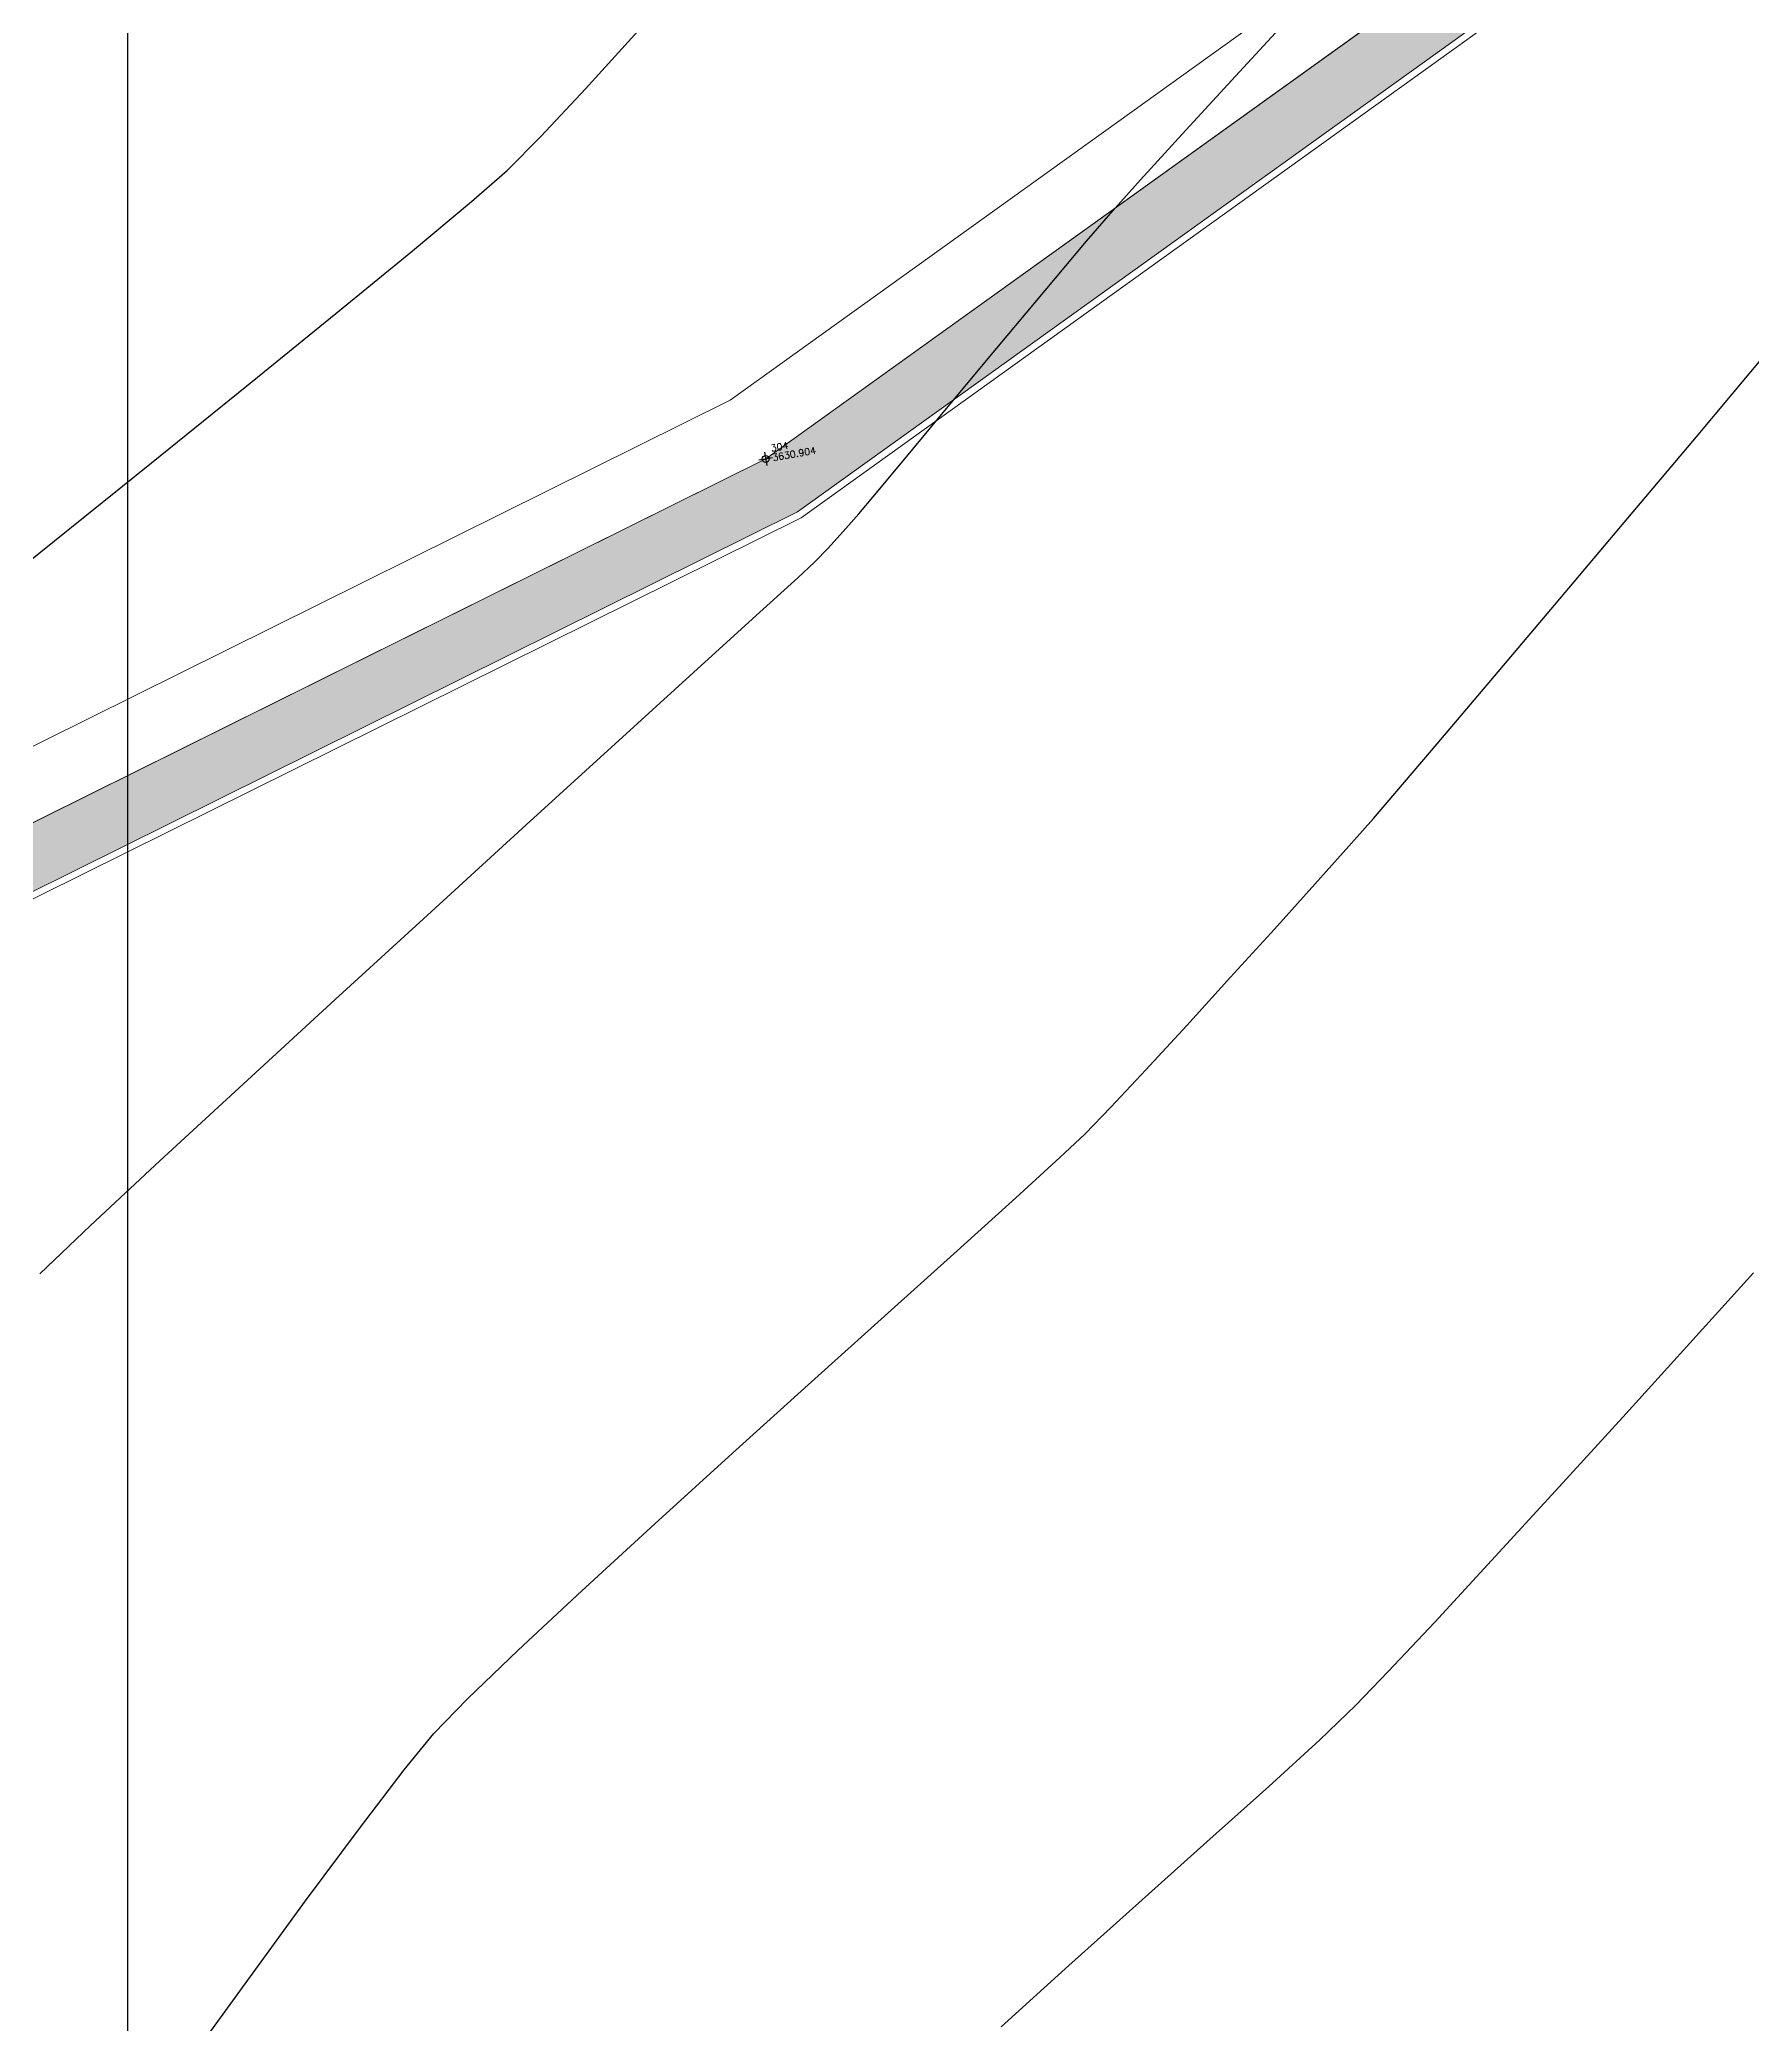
# Model space of a CAD drawing. Header units: millimetres. Extents: x 736950 to 738835, y 8500595 to 8502131.
# Drawn here: x 737798.71 to 737823.73, y 8501241.62 to 8501270.61 of the extents above; entities that cross this region are included whole.
import ezdxf

# ---------------------------------------------------------------- set-up
doc = ezdxf.new("R2010")
doc.units = ezdxf.units.MM
for name, color, linetype, lineweight in [('camino', 22, 'Continuous', 5), ('CAMINO ACTUAL', 1, 'Continuous', 13), ('CONT-MJR', 80, 'Continuous', 30), ('pista', 251, 'Continuous', 5)]:
    doc.layers.add(name, color=color, linetype=linetype, lineweight=lineweight)
doc.layers.add('Cuadricula Coordenadas', color=5, linetype='Continuous')
doc.styles.add('5mm', font='arial.ttf', dxfattribs={"height": 3})

msp = doc.modelspace()

# ---------------------------------------------------------------- hatches: boundary and pattern name
at = {"layer": 'pista'}
h = msp.add_hatch(dxfattribs=at)
h.set_pattern_fill('HONEY', color=256, scale=3, angle=9.94991650582834, style=0)
h.set_pattern_definition([(9.94991650582834, (1479841.21072825, -18.49207214638591), (0.4979252195647159, 0.4170677100899267), [0.375, -0.75]), (129.9499165058283, (1479841.21072825, -18.49207214638591), (-0.6101538418184378, 0.222682034283025), [0.3749999999999999, -0.7499999999999998]), (69.94991650582834, (1479841.21072825, -18.49207214638591), (-0.112228622253722, 0.6397497443729518), [-0.75, 0.375])])
h.paths.add_polyline_path([(737744.7999806425, 8501250.923935566), (737743.4751223363, 8501250.754223157), (737756.465848178, 8501242.026572531), (737763.5739612179, 8501242.006896213), (737770.002546867, 8501243.455222024), (737769.8468594846, 8501244.342704736), (737763.4750639071, 8501242.907173423), (737756.7405500773, 8501242.925815564)])
h.paths.add_polyline_path([(737794.2809870465, 8501256.017245878), (737809.7820272583, 8501263.709828075), (737823.391616501, 8501273.483615467), (737837.0791595323, 8501280.557800073), (737851.5530432165, 8501285.77819753), (737870.8510758049, 8501293.050216693, -0.9976846880626209), (737871.0089264096, 8501292.63424804), (737865.2748787645, 8501289.581801567, 0.7845063948290762), (737866.1540430214, 8501286.121818589), (737883.2588851704, 8501291.348365877), (737897.4188924351, 8501296.516943583), (737903.2981396064, 8501301.44146652, -0.5512150924587264), (737904.1219025984, 8501301.177325813), (737906.855912117, 8501297.98174819, 0.5618964424650519), (737910.2738656431, 8501298.536066804), (737914.22079628, 8501308.558674501), (737925.6412323939, 8501300.72656757, 0.340189525830376), (737928.7023693406, 8501300.894137181), (737936.9171069289, 8501306.117412793, -0.358727273887905), (737938.1716059428, 8501305.962964654), (737943.1732157968, 8501301.051021611, 0.3417074120720416), (737946.0555081918, 8501300.709858142), (737955.8779356404, 8501307.072689936), (737971.8320576148, 8501314.464803053), (737988.5677626224, 8501323.411181662), (738023.1375471824, 8501336.282937778), (738044.4246208373, 8501357.728329657), (738061.4456776979, 8501362.208386911), (738078.9085143938, 8501363.070318012), (738112.0997810266, 8501372.051506756), (738118.6561313582, 8501373.365123207), (738128.3493353954, 8501376.976906104), (738155.2251721952, 8501366.826195797), (738176.6167526407, 8501363.543890122), (738193.8053773039, 8501353.328603027), (738204.7313956148, 8501340.877429372), (738207.705198212, 8501335.751671141), (738214.35685511, 8501331.742925933), (738229.9282901662, 8501313.374534177), (738233.5603594936, 8501308.186787868), (738234.53883727, 8501308.358438132), (738230.6417003467, 8501313.924784988), (738214.9478837823, 8501332.43754055), (738208.3676942562, 8501336.403214611), (738205.4657963786, 8501341.405035153), (738194.387784551, 8501354.029418997), (738176.9261677533, 8501364.406946706), (738155.4549153853, 8501367.70147717), (738128.3514754312, 8501377.93815071), (738118.4090486554, 8501374.233504975), (738111.8936108743, 8501372.928085677), (738078.7671659255, 8501363.964436961), (738061.3074614278, 8501363.102660457), (738043.958527311, 8501358.536303693), (738022.6381405202, 8501337.057350922), (737988.196920163, 8501324.233464561), (737971.4304040315, 8501315.270615296), (737955.4419368334, 8501307.862588815), (737945.5806043665, 8501301.47455489, -0.3391433520832071), (737943.8038299843, 8501301.693147572), (737938.8116631231, 8501306.59581691, 0.3560082385246841), (737936.4342009705, 8501306.876887502), (737928.158540546, 8501301.61487459, -0.3502196171718997), (737926.1502499409, 8501301.468794718), (737914.5128481541, 8501309.44969617, 0.4302069892023044), (737913.4330382891, 8501309.014522241), (737909.4507249827, 8501298.90206584, -0.5704007069138802), (737907.5397775185, 8501298.566836312), (737904.9064502402, 8501301.644734057, 0.4931454261128044), (737902.7202336333, 8501302.131411942), (737896.9620044216, 8501297.308254998), (737882.9728831241, 8501292.20205278), (737866.0373022418, 8501287.027224885, -0.7384715771871906), (737865.6977918843, 8501288.787355538), (737871.5108758068, 8501291.881875956, 0.9119586051647783), (737870.5337161538, 8501293.892406015), (737851.2416702455, 8501286.62264278), (737836.7183275839, 8501281.384406622), (737822.9200107896, 8501274.252970394), (737809.3164408724, 8501264.483505804), (737793.8201376351, 8501256.79327439), (737778.9884914039, 8501246.402265295), (737769.846859484, 8501244.34270474), (737770.0025468671, 8501243.455222024), (737779.3594973255, 8501245.563292695)])
h.paths.add_polyline_path([(738260.5182952256, 8501271.251537092), (738234.538837269, 8501308.358438132), (738233.56035949, 8501308.186787868), (738259.6897886079, 8501270.86568047), (738269.3749442189, 8501234.589470252), (738274.5057655985, 8501215.583008338), (738279.7983711922, 8501189.602392923), (738280.7089290785, 8501189.641305126), (738275.382018582, 8501215.790318219), (738270.2441657205, 8501234.822827347)])

# ---------------------------------------------------------------- linework, layer by layer
at = {"linetype": 'Continuous', "extrusion": (-0.172787269436437, 0.9849591664230046, 0), "elevation": 8245914.322062786}
msp.add_lwpolyline([(-2195622.426162655, 0), (-2195622.226162654, 0)], dxfattribs=at)
at = {"linetype": 'Continuous', "extrusion": (0.9849591664230046, 0.172787269436437, 0), "elevation": 2195622.326162654}
msp.add_lwpolyline([(8245914.422062787, 0), (8245914.222062787, 0)], dxfattribs=at)
at = {"linetype": 'Continuous'}
msp.add_circle((737809.3164408691, 8501264.4835058), 0.05, dxfattribs=at)
at = {"layer": 'camino'}
for p, q in [((737808.7991226568, 8501265.343147717), (737822.3960044481, 8501275.1078092)), ((737809.3164408691, 8501264.4835058), (737822.9200107896, 8501274.252970394)), ((737809.8337590815, 8501263.623863885), (737823.4440171311, 8501273.398131585)), ((737793.3080827441, 8501257.655528294), (737808.7991226568, 8501265.343147717)), ((737793.8201376382, 8501256.793274388), (737809.3164408691, 8501264.4835058)), ((737794.3321925323, 8501255.931020483), (737809.8337590815, 8501263.623863885))]:
    msp.add_line(p, q, dxfattribs=at)
at = {"layer": 'CAMINO ACTUAL'}
for points in [[(737744.7999806433, 8501250.923935566), (737756.7405500774, 8501242.925815562), (737763.4750639033, 8501242.907173423), (737778.9884914034, 8501246.402265295), (737793.8201376382, 8501256.793274388), (737809.3164408694, 8501264.4835058), (737822.9200107896, 8501274.252970394), (737836.7183275832, 8501281.38440662), (737851.2416702405, 8501286.62264278), (737870.5337161538, 8501293.892406015, -0.9119586051647784), (737871.5108758068, 8501291.881875956), (737865.6977918843, 8501288.787355538, 0.7384715771871907), (737866.0373022418, 8501287.027224885), (737882.9728831139, 8501292.202052778), (737896.9620044209, 8501297.308254996)], [(737743.4751223343, 8501250.754223157), (737756.4658481785, 8501242.02657253), (737763.5739612129, 8501242.00689621), (737779.3594973226, 8501245.563292693), (737794.2809870427, 8501256.017245876), (737809.7820272604, 8501263.709828077), (737823.3916164968, 8501273.483615467), (737837.0791595408, 8501280.557800079), (737851.5530432449, 8501285.77819753), (737870.8510758049, 8501293.050216693, -0.8808834008382581), (737871.0575678862, 8501292.660141705), (737865.2748787645, 8501289.581801567, 0.7845063945546641), (737866.1540430175, 8501286.121818589), (737883.2588851263, 8501291.348365862), (737897.4188924354, 8501296.516943585)]]:
    msp.add_lwpolyline(points, format="xyb", dxfattribs=at)
at = {"layer": 'CONT-MJR', "extrusion": (0.7350116974504233, -0.6780544259947334, 0), "elevation": -5222020.279550917}
msp.add_lwpolyline([(6748812.476216991, 3630.000000000003), (6748813.766320908, 3630.000000000003)], dxfattribs=at)
at = {"layer": 'CONT-MJR'}
for points, elevation in [([(737806.684068102, 8501269.891189033), (737807.4530911079, 8501270.736457003)], 3635), ([(737815.401493667, 8501269.22967515), (737816.1799141562, 8501270.0771026)], 3630), ([(737814.7907927244, 8501268.560763242), (737815.401493667, 8501269.22967515)], 3630), ([(737814.4191906916, 8501268.148068413), (737814.7907927244, 8501268.560763242)], 3630), ([(737804.1565488443, 8501267.524637999), (737805.0167123257, 8501268.242952235)], 3635), ([(737813.3970706442, 8501266.945132934), (737814.0020595853, 8501267.662885495)], 3630), ([(737800.3429309231, 8501264.42528845), (737801.7394768186, 8501265.552775405)], 3635), ([(737811.3467291567, 8501264.485520126), (737811.9802281952, 8501265.247543978)], 3630), ([(737821.8561543121, 8501263.552663684), (737822.9127284698, 8501264.808584342)], 3625), ([(737810.8820812211, 8501263.926551726), (737811.3467291567, 8501264.485520126)], 3630), ([(737810.4853132066, 8501263.466586903), (737810.6754616238, 8501263.679545043)], 3630), ([(737820.8371082402, 8501262.344758477), (737821.8561543121, 8501263.552663684)], 3625), ([(737797.5747259922, 8501262.202356711), (737798.9279535394, 8501263.287471985)], 3635), ([(737810.0310059477, 8501262.974056162), (737810.2264319246, 8501263.181979258)], 3630), ([(737809.7906917996, 8501262.753606226), (737810.0310059477, 8501262.974056162)], 3630), ([(737818.5331208438, 8501259.628919177), (737819.1227932759, 8501260.320907857)], 3625), ([(737804.4292982883, 8501257.86923559), (737805.8170717295, 8501259.135908503)], 3630), ([(737817.833879082, 8501258.827631162), (737818.1921694201, 8501259.232859394)], 3625), ([(737816.7458158513, 8501257.615413051), (737817.3365857238, 8501258.271453295)], 3625), ([(737803.0272664557, 8501256.586353695), (737804.4292982883, 8501257.86923559)], 3630), ([(737816.1070959696, 8501256.91059769), (737816.7458158513, 8501257.615413051)], 3625), ([(737814.8679122033, 8501255.558990637), (737815.4659525853, 8501256.208094465)], 3625), ([(737800.4674055723, 8501254.22934376), (737801.6827207204, 8501255.351608017)], 3630), ([(737813.6142834321, 8501254.2764542), (737813.9832464696, 8501254.6253302)], 3625), ([(737821.8346711905, 8501250.48399171), (737822.8163617856, 8501251.564820059)], 3620), ([(737818.410045381, 8501246.768534908), (737819.0884557796, 8501247.492232867)], 3620), ([(737804.4706596544, 8501245.862558864), (737804.9616174132, 8501246.369579915)], 3625), ([(737815.7619775273, 8501244.279281834), (737816.6637837657, 8501245.090658821)], 3620), ([(737800.6691131098, 8501240.77088115), (737801.6722495938, 8501242.15537906)], 3625)]:
    msp.add_lwpolyline(points, dxfattribs=dict(at, elevation=elevation))
at = {"layer": 'CONT-MJR', "extrusion": (0.7303209562737454, -0.6831041654296964, 0), "elevation": -5268417.191059514}
msp.add_lwpolyline([(6712653.418676387, 3635.000000000003), (6712654.375643164, 3635.000000000003)], dxfattribs=at)
at = {"layer": 'CONT-MJR', "extrusion": (0.7077094838034845, -0.706503564417481, 0), "elevation": -5484024.661536497}
msp.add_lwpolyline([(6537690.724757943, 3635.00000000001), (6537691.422052504, 3635.00000000001)], dxfattribs=at)
at = {"layer": 'CONT-MJR', "extrusion": (-0.6584891275139324, 0.7525902397360333, 0), "elevation": 5912134.92329345}
msp.add_lwpolyline([(-6153257.562469494, 3635), (-6153258.254754176, 3635)], dxfattribs=at)
at = {"layer": 'CONT-MJR', "extrusion": (-0.7582826969278336, 0.6519258788695622, 0), "elevation": 4982724.801319156}
msp.add_lwpolyline([(-6927364.212453157, 3630.000000000009), (-6927364.852297532, 3630.000000000009)], dxfattribs=at)
at = {"layer": 'CONT-MJR', "extrusion": (0.6340969020832079, -0.7732535927937734, 0), "elevation": -6105796.326715627}
msp.add_lwpolyline([(5961135.668671446, 3635), (5961137.11598311, 3635)], dxfattribs=at)
at = {"layer": 'CONT-MJR', "extrusion": (0.7671038537945412, -0.6415229360619644, 0), "elevation": -4887778.230614079}
msp.add_lwpolyline([(6994677.75562868, 3630), (6994678.852502233, 3630)], dxfattribs=at)
at = {"layer": 'CONT-MJR', "extrusion": (0.630432707088963, -0.7762439061483716, 0), "elevation": -6133921.231977667}
msp.add_lwpolyline([(5932189.960332901, 3635.00000000001), (5932191.632401527, 3635.00000000001)], dxfattribs=at)
at = {"layer": 'CONT-MJR', "extrusion": (-0.7683557075900274, 0.6400230516269148, 0), "elevation": 4874103.680286301}
msp.add_lwpolyline([(-7004212.34979971, 3630), (-7004213.464092241, 3630)], dxfattribs=at)
at = {"layer": 'CONT-MJR', "extrusion": (0.7662942045215708, -0.6424898381427159, 0), "elevation": -4896586.828888675}
msp.add_lwpolyline([(6988513.677698264, 3625.000000000013), (6988515.298430538, 3625.000000000013)], dxfattribs=at)
at = {"layer": 'CONT-MJR', "extrusion": (-0.6266524609940736, 0.7792988471248185, 0), "elevation": 6162681.165110586}
msp.add_lwpolyline([(-5902303.414617007, 3635), (-5902305.230322741, 3635)], dxfattribs=at)
at = {"layer": 'CONT-MJR', "extrusion": (0.7670276750440759, -0.6416140161471534, 0), "elevation": -4888608.724736797}
msp.add_lwpolyline([(6994094.185697261, 3630), (6994094.507728251, 3630)], dxfattribs=at)
at = {"layer": 'CONT-MJR', "extrusion": (-0.73974979295672, 0.6728820430212786, 0), "elevation": 5174552.375907412}
msp.add_lwpolyline([(-6785266.931263251, 3630), (-6785267.315998264, 3630)], dxfattribs=at)
at = {"layer": 'CONT-MJR', "extrusion": (0.673229771244887, -0.7394333473069478, 0), "elevation": -5789401.657625258}
msp.add_lwpolyline([(6268863.512697953, 3630), (6268864.34211008, 3630)], dxfattribs=at)
at = {"layer": 'CONT-MJR', "extrusion": (0.6729307627127211, -0.739705474222596, 0), "elevation": -5791935.691124716}
msp.add_lwpolyline([(6266521.104157954, 3630.000000000013), (6266522.340503184, 3630.000000000013)], dxfattribs=at)
at = {"layer": 'CONT-MJR', "extrusion": (0.7634830422207275, -0.6458278750885432, 0), "elevation": -4927038.498356374}
msp.add_lwpolyline([(6967073.463088539, 3625.000000000013), (6967074.901118382, 3625.000000000013)], dxfattribs=at)
at = {"layer": 'CONT-MJR', "extrusion": (-0.6730967895111777, 0.7395544009400157, 0), "elevation": 5790528.881720735}
msp.add_lwpolyline([(-6267819.531339977, 3630.000000000003), (-6267821.078248749, 3630.000000000003)], dxfattribs=at)
at = {"layer": 'CONT-MJR', "extrusion": (-0.7625295262087951, 0.6469534153706824, 0), "elevation": 4937310.533435261}
msp.add_lwpolyline([(-6959796.606096415, 3625.000000000013), (-6959797.820395917, 3625.000000000013)], dxfattribs=at)
at = {"layer": 'CONT-MJR', "extrusion": (0.6735089530724456, -0.73917906499796, 0), "elevation": -5787033.955959477}
msp.add_lwpolyline([(6271044.754436442, 3630.00000000001), (6271046.515539567, 3630.00000000001)], dxfattribs=at)
at = {"layer": 'CONT-MJR', "extrusion": (0.7578634624977183, -0.6524131913220099, 0), "elevation": -4987168.216554174}
msp.add_lwpolyline([(6924156.079174204, 3625), (6924156.60177465, 3625)], dxfattribs=at)
at = {"layer": 'CONT-MJR', "extrusion": (0.7454673734945755, -0.6665421179903781, 0), "elevation": -5116427.941814378}
msp.add_lwpolyline([(6829197.00523719, 3625), (6829197.751316612, 3625)], dxfattribs=at)
at = {"layer": 'CONT-MJR', "extrusion": (-0.7386281971449251, 0.6741130367990502, 0), "elevation": 5185836.33160314}
msp.add_lwpolyline([(-6776638.57080252, 3625.000000000003), (-6776639.521894325, 3625.000000000003)], dxfattribs=at)
at = {"layer": 'CONT-MJR', "extrusion": (-0.6763927494093631, 0.7365411383938053, 0), "elevation": 5762480.585755483}
msp.add_lwpolyline([(-6293608.772005195, 3630.000000000003), (-6293610.597491466, 3630.000000000003)], dxfattribs=at)
at = {"layer": 'CONT-MJR', "extrusion": (0.7303180470361577, -0.6831072757431974, 0), "elevation": -5268430.011890929}
msp.add_lwpolyline([(6712626.31589363, 3625.000000000003), (6712627.061619657, 3625.000000000003)], dxfattribs=at)
at = {"layer": 'CONT-MJR', "extrusion": (0.7197463007752163, -0.69423718030684, 0), "elevation": -5370848.155057847}
msp.add_lwpolyline([(6630964.467849595, 3625), (6630965.008377921, 3625)], dxfattribs=at)
at = {"layer": 'CONT-MJR', "extrusion": (0.681824839462669, -0.7315154737199382, 0), "elevation": -5715748.329547742}
msp.add_lwpolyline([(6336077.371950303, 3630), (6336078.758578625, 3630)], dxfattribs=at)
at = {"layer": 'CONT-MJR', "extrusion": (-0.6740603613887961, 0.7386762682017107, 0), "elevation": 5782343.872483561}
msp.add_lwpolyline([(-6275363.067875819, 3625.000000000003), (-6275363.93707207, 3625.000000000003)], dxfattribs=at)
at = {"layer": 'CONT-MJR', "extrusion": (-0.6700628405254688, 0.7423043781003451, 0), "elevation": 5816136.777898815}
msp.add_lwpolyline([(-6244054.840688999, 3625.000000000003), (-6244055.995431237, 3625.000000000003)], dxfattribs=at)
at = {"layer": 'CONT-MJR', "extrusion": (0.6886087964789176, -0.725133039801564, 0), "elevation": -5656484.44246364}
msp.add_lwpolyline([(6389039.529821198, 3630), (6389040.552558361, 3630)], dxfattribs=at)
at = {"layer": 'CONT-MJR', "extrusion": (-0.6687924472951604, 0.7434491660099903, 0), "elevation": 5826806.220971029}
msp.add_lwpolyline([(-6234098.180593568, 3625.000000000003), (-6234099.544923251, 3625.000000000003)], dxfattribs=at)
at = {"layer": 'CONT-MJR', "extrusion": (-0.7416357302007186, 0.6708028351830715, 0), "elevation": 5155467.889114597}
msp.add_lwpolyline([(-6799765.548973572, 3620), (-6799766.934594854, 3620)], dxfattribs=at)
at = {"layer": 'CONT-MJR', "extrusion": (0.6689187548730917, -0.7433355227479935, 0), "elevation": -5825746.919829092}
msp.add_lwpolyline([(6235086.607941695, 3625.00000000001), (6235088.105883397, 3625.00000000001)], dxfattribs=at)
at = {"layer": 'CONT-MJR', "extrusion": (0.6701000916967356, -0.7422707505405469, 0), "elevation": -5815823.42192643}
msp.add_lwpolyline([(6244342.293650027, 3625.00000000001), (6244343.849228994, 3625.00000000001)], dxfattribs=at)
at = {"layer": 'CONT-MJR', "extrusion": (0.7387216117409756, -0.6740106678286444, 0), "elevation": -5184888.581207855}
msp.add_lwpolyline([(6777355.788899842, 3620.000000000003), (6777357.246873386, 3620.000000000003)], dxfattribs=at)
at = {"layer": 'CONT-MJR', "extrusion": (-0.6723881761428228, 0.7401987169560134, 0), "elevation": 5796520.377584774}
msp.add_lwpolyline([(-6262263.569523219, 3625), (-6262265.106775575, 3625)], dxfattribs=at)
at = {"layer": 'CONT-MJR', "extrusion": (0.736824415591215, -0.6760841520022967, 0), "elevation": -5203915.578189044}
msp.add_lwpolyline([(6762755.731885625, 3620), (6762757.111116396, 3620)], dxfattribs=at)
at = {"layer": 'CONT-MJR', "extrusion": (-0.6761749106307398, 0.736741128371093, 0), "elevation": 5764332.674496382}
msp.add_lwpolyline([(-6291903.063573028, 3625.00000000001), (-6291904.506559731, 3625.00000000001)], dxfattribs=at)
at = {"layer": 'CONT-MJR', "extrusion": (-0.7341142628478482, 0.6790259561190283, 0), "elevation": 5230924.190381129}
msp.add_lwpolyline([(-6741885.348029208, 3620.000000000003), (-6741886.571914121, 3620.000000000003)], dxfattribs=at)
at = {"layer": 'CONT-MJR', "extrusion": (0.6824418170577141, -0.7309399197820335, 0), "elevation": -5710391.396745842}
msp.add_lwpolyline([(6340898.145987028, 3625.00000000001), (6340899.418823586, 3625.00000000001)], dxfattribs=at)
at = {"layer": 'CONT-MJR', "extrusion": (0.6937178844103163, -0.7202468305027624, 0), "elevation": -5611167.255932383}
msp.add_lwpolyline([(6428868.331490015, 3625), (6428869.358430209, 3625)], dxfattribs=at)
at = {"layer": 'CONT-MJR', "extrusion": (0.7197005086320666, -0.6942846519078071, 0), "elevation": -5371276.86848687}
msp.add_lwpolyline([(6630606.937789457, 3620.00000000001), (6630607.62131082, 3620.00000000001)], dxfattribs=at)
at = {"layer": 'CONT-MJR', "extrusion": (0.6913085059636057, -0.7225597204261855, 0), "elevation": -5632598.318242644}
msp.add_lwpolyline([(6410100.655475996, 3620), (6410101.383498847, 3620)], dxfattribs=at)
at = {"layer": 'CONT-MJR', "extrusion": (-0.7729015500058833, 0.6345259600666493, 0), "elevation": 4824010.973728675}
msp.add_lwpolyline([(-7038781.509595813, 3625.000000000003), (-7038782.19423963, 3625.000000000003)], dxfattribs=at)
at = {"layer": 'CONT-MJR', "extrusion": (0.6752581480293116, -0.7375814758520068, 0), "elevation": -5772144.186575974}
msp.add_lwpolyline([(6284734.919643393, 3620.00000000001), (6284735.930600503, 3620.00000000001)], dxfattribs=at)
at = {"layer": 'CONT-MJR', "extrusion": (0.7942789938535486, -0.6075531910236293, 0), "elevation": -4578936.482417716}
msp.add_lwpolyline([(7200614.734889216, 3625), (7200615.786477344, 3625)], dxfattribs=at)
at = {"layer": 'CONT-MJR', "extrusion": (0.8028610552225885, -0.5961661899226354, 0), "elevation": -4475800.927923302}
msp.add_lwpolyline([(7265170.223796534, 3625), (7265171.568787666, 3625)], dxfattribs=at)
at = {"layer": 'CONT-MJR', "extrusion": (-0.6666534121542951, 0.7453678474840698, 0), "elevation": 5844686.754121024}
msp.add_lwpolyline([(-6217326.318486479, 3620), (-6217327.652685423, 3620)], dxfattribs=at)
at = {"layer": 'CONT-MJR', "extrusion": (0.807285397471153, -0.5901612381627942, 0), "elevation": -4421487.080103357}
msp.add_lwpolyline([(7298350.600817107, 3625.000000000009), (7298352.165223184, 3625.000000000009)], dxfattribs=at)
at = {"layer": 'CONT-MJR', "extrusion": (-0.6671876676069457, 0.7448896671274234, 0), "elevation": 5840227.444962348}
msp.add_lwpolyline([(-6221513.971360751, 3620), (-6221515.34559314, 3620)], dxfattribs=at)
at = {"layer": 'CONT-MJR', "extrusion": (-0.6703007146483944, 0.7420895848493306, 0), "elevation": 5814126.417679584}
msp.add_lwpolyline([(-6245911.466701222, 3620), (-6245912.799901139, 3620)], dxfattribs=at)
at = {"layer": 'Cuadricula Coordenadas', "color": 8}
msp.add_line((737800, 8500595.507225098), (737800, 8502130.641312933), dxfattribs=at)

# ---------------------------------------------------------------- texts
at = {"color": 2, "insert": (737809.3821072046, 8501264.68792677), "char_height": 0.1, "width": 0.3833333333333333, "attachment_point": 1, "rotation": 9.94991650582834, "style": '5mm'}
msp.add_mtext('\\Ftxt.shx;\\W1.0000000000;\\T1.0000000000;\\o\\l304', dxfattribs=at)
at = {"color": 1, "insert": (737809.4062974225, 8501264.550032485), "char_height": 0.1, "width": 0.8, "attachment_point": 1, "rotation": 9.94991650582834, "style": '5mm'}
msp.add_mtext('\\Ftxt.shx;\\W1.0000000000;\\T1.0000000000;\\o\\l3630.904', dxfattribs=at)

doc.saveas('drawing.dxf')
